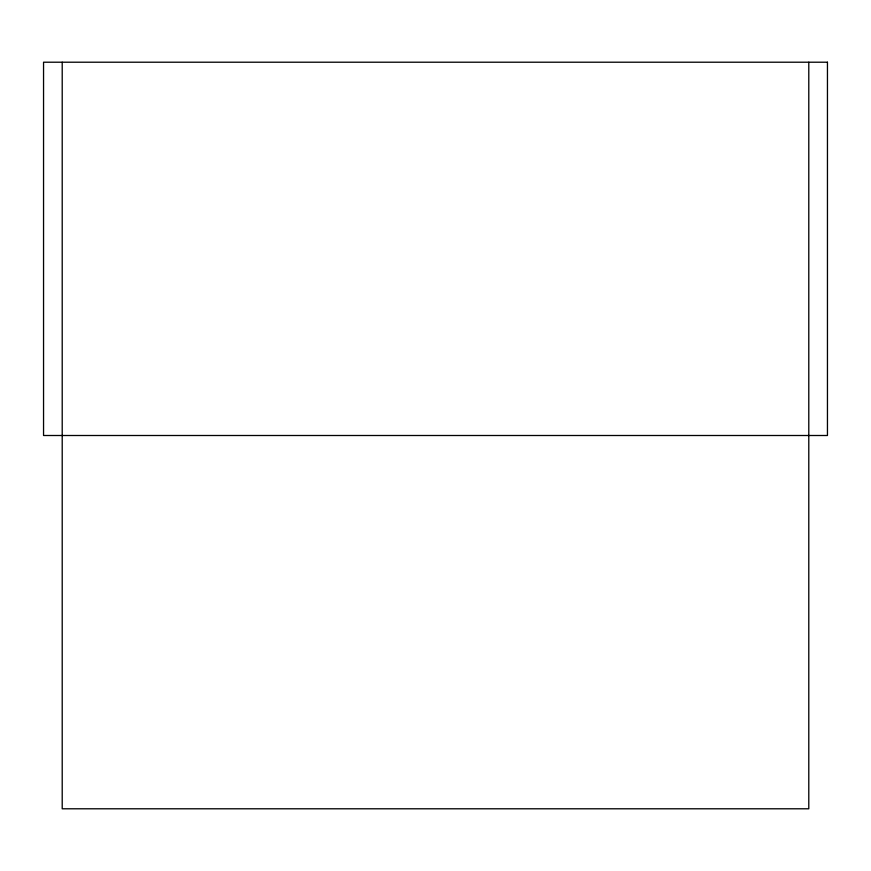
<?xml version="1.0" encoding="UTF-8"?>
<svg xmlns="http://www.w3.org/2000/svg" width="871" height="871" viewBox="0 0 871 871"><rect width="100%" height="100%" fill="white"/><g stroke="black" fill="none" stroke-linecap="round" stroke-linejoin="round"><path stroke-width="1.31" d="M808.789 62.211L808.789 808.789L62.211 808.789L62.211 62.211M827.45 62.211L43.55 62.211L43.55 435.5L827.45 435.5L827.45 62.211"/></g></svg>
